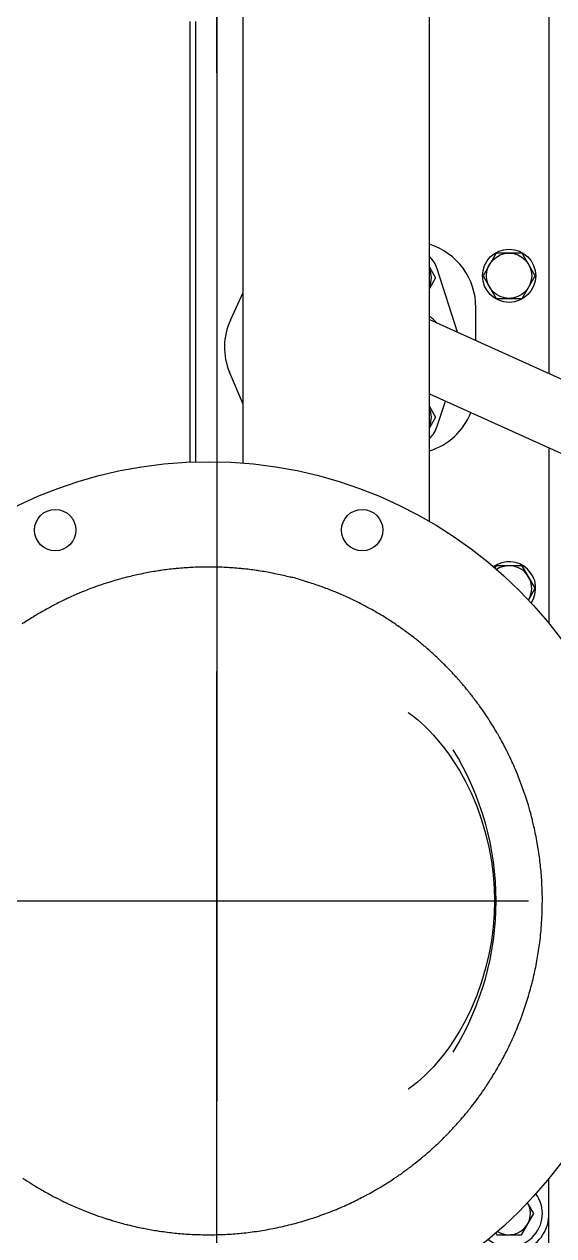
# Model space of a CAD drawing. Header units: millimetres. Extents: x 156850 to 204135, y 56350 to 74150.
# Drawn here: x 158527.6 to 158726.8, y 60667.1 to 61122.5 of the extents above; entities that cross this region are included whole.
import ezdxf

# ---------------------------------------------------------------- set-up
doc = ezdxf.new("R2010")
doc.units = ezdxf.units.MM
doc.header["$LTSCALE"] = 150
doc.linetypes.add('X-2F-PLAN$0$CENTER', pattern=[2, 1.25, -0.25, 0.25, -0.25])
doc.layers.add('-----33 Equipment', color=5, linetype='Continuous')

# ---------------------------------------------------------------- blocks, each defined once
blk = doc.blocks.new('X-2F-PLAN$0$A$C73FA2420')
at = {"color": 0, "linetype": 'X-2F-PLAN$0$CENTER', "ltscale": 2}
blk.add_line((1038.73, 1095.97), (1038.73, 580.58), dxfattribs=at)
at = {"color": 0, "linetype": 'Continuous'}
for p, q in [((1203.67, 848.28), (1369.25, 848.28)), ((1369.25, 846.28), (1203.72, 846.28)), ((1225.45, 828.28), (1237.44, 833.42)), ((1257.05, 833.12), (1267.44, 828.28)), ((1203.28, 828.28), (1393.25, 828.28)), ((1181.43, 758.28), (1393.24, 758.28)), ((1229.36, 758.28), (1196.56, 685.68)), ((1220.53, 755.96), (1216.52, 758.28)), ((1257.34, 758.28), (1219.8, 675.18)), ((1224.54, 758.28), (1220.53, 755.96)), ((1272.93, 755.96), (1268.92, 758.28)), ((1276.94, 758.28), (1272.93, 755.96)), ((1217.18, 755.3), (1226.64, 752.27)), ((1252.55, 747.69), (1276.29, 755.3)), ((1249.43, 740.78), (1261.73, 740.78)), ((1273.73, 738.09), (1265.23, 733.19)), ((1282.23, 733.19), (1273.73, 738.09)), ((913.91, 733.29), (913.23, 732.9)), ((1164.73, 733.19), (1163.88, 733.68)), ((913.23, 732.9), (913.23, 723.66)), ((1164.73, 723.37), (1164.73, 733.19)), ((1265.23, 733.19), (1265.23, 723.37)), ((1282.23, 723.37), (1282.23, 733.19)), ((913.23, 723.66), (921.23, 719.04)), ((921.23, 719.04), (925.23, 721.35)), ((1151.82, 721.01), (1156.23, 718.46)), ((1156.23, 718.46), (1164.73, 723.37)), ((1265.23, 723.37), (1273.73, 718.46)), ((1273.73, 718.46), (1282.23, 723.37)), ((803.68, 713.28), (934.51, 713.28)), ((1209.03, 713.28), (1142.95, 713.28)), ((1391.23, 713.28), (1237.01, 713.28))]:
    blk.add_line(p, q, dxfattribs=at)
at = {"color": 0, "linetype": 'X-2F-PLAN$0$CENTER', "ltscale": 6}
blk.add_line((0, 838.28), (3617.46, 838.28), dxfattribs=at)
at = {"color": 0, "linetype": 'Continuous'}
for points in [[(1038.73, 733.83), (1033.99, 733.94), (1028.92, 734.31), (1023.77, 734.96), (1018.57, 735.89), (1013.39, 737.11), (1008.25, 738.62), (1003.15, 740.45), (998.14, 742.57), (993.58, 744.82), (989.72, 746.97), (986.44, 749.02), (983.53, 751), (980.9, 752.97), (978.51, 754.91), (976.4, 756.76), (974.56, 758.5), (972.98, 760.1), (971.66, 761.52), (970.59, 762.76), (969.73, 763.81), (969.06, 764.67), (968.56, 765.35), (968.22, 765.85), (968.01, 766.16), (967.95, 766.25)], [(1109.53, 766.27), (1109.54, 766.28), (1109.46, 766.17), (1109.25, 765.85), (1108.9, 765.35), (1108.41, 764.67), (1107.74, 763.81), (1106.88, 762.76), (1105.8, 761.53), (1104.49, 760.1), (1102.91, 758.51), (1101.07, 756.77), (1098.96, 754.91), (1096.58, 752.98), (1093.94, 751.01), (1091.03, 749.02), (1087.75, 746.98), (1083.9, 744.82), (1079.34, 742.58), (1074.34, 740.45), (1069.23, 738.63), (1064.09, 737.11), (1058.91, 735.89), (1053.72, 734.96), (1048.56, 734.32), (1043.49, 733.94), (1038.73, 733.83)]]:
    blk.add_lwpolyline(points, dxfattribs=at)
for centre, radius in [((1038.73, 841.29), 165.1), ((1178.12, 899.02), 7.78), ((1178.12, 783.55), 7.78), ((1273.73, 728.28), 10), ((1273.73, 728.28), 8.5)]:
    blk.add_circle(centre, radius, dxfattribs=at)
for centre, radius, start, end in [((1246.9, 811.37), 24, 65.0022, 113.2374), ((1231.73, 765.78), 25, 197.4598, 247.8001), ((1220.53, 765.78), 11, 223.2263, 252.2212), ((1220.53, 765.78), 8.25, 245.39, 294.61), ((1246.73, 765.78), 13.9, 312.6461, 327.2863), ((1261.73, 765.78), 25, 270, 342.5402), ((1272.93, 765.78), 8.25, 245.39, 294.61), ((1272.93, 765.78), 11, 287.7788, 316.7737), ((1038.73, 841.29), 108.1, 238.3, 301.6999), ((921.23, 728.28), 15, 139.088, 270), ((921.23, 728.28), 12.5, 141.2645, 306.5944), ((1156.23, 728.28), 10, 236.269, 36.0263), ((921.23, 728.28), 8, 147.3075, 300), ((1156.23, 728.28), 8.5, 238.754, 33.7343)]:
    blk.add_arc(centre, radius, start, end, dxfattribs=at)
for points, start_tangent, end_tangent in [([(934.48, 911.17), (932.47, 908.07)], (-0.556795, -0.83065), (-0.532109, -0.846676)), ([(1143.31, 910.67), (1142.84, 911.39)], (-0.552849, 0.833282), (-0.558556, 0.829467)), ([(932.47, 908.07), (931.64, 906.73), (931.15, 905.92)], (-0.532109, -0.846676), (-0.514971, -0.857207)), ([(1146.15, 906.19), (1145.83, 906.73), (1143.31, 910.67)], (-0.517163, 0.855887), (-0.552849, 0.833282)), ([(930.93, 905.55), (928.51, 901.31), (928.12, 900.59)], (-0.512034, -0.858965), (-0.472506, -0.881328)), ([(931.15, 905.92), (930.93, 905.55)], (-0.514971, -0.857207), (-0.512034, -0.858965)), ([(1146.6, 905.45), (1146.15, 906.19)], (-0.511264, 0.859424), (-0.517163, 0.855887)), ([(1149.21, 900.84), (1148.95, 901.31), (1146.6, 905.45)], (-0.474523, 0.880243), (-0.511264, 0.859424)), ([(926.37, 897.2), (925.66, 895.74), (925.33, 895.05)], (-0.44549, -0.895287), (-0.428347, -0.903615)), ([(928.12, 900.59), (926.37, 897.2)], (-0.472506, -0.881328), (-0.44549, -0.895287)), ([(1149.62, 900.08), (1149.21, 900.84)], (-0.468447, 0.883492), (-0.474523, 0.880243)), ([(1152, 895.35), (1151.81, 895.74), (1149.62, 900.08)], (-0.430736, 0.902478), (-0.468447, 0.883492)), ([(925.16, 894.7), (923.08, 890.04), (922.83, 889.44)], (-0.425588, -0.904917), (-0.383645, -0.923481)), ([(925.33, 895.05), (925.16, 894.7)], (-0.428347, -0.903615), (-0.425588, -0.904917)), ([(1152.37, 894.56), (1152, 895.35)], (-0.424501, 0.905428), (-0.430736, 0.902478)), ([(1154.52, 889.72), (1154.38, 890.04), (1152.37, 894.56)], (-0.38591, 0.922537), (-0.424501, 0.905428)), ([(922.83, 889.44), (921.36, 885.71)], (-0.383645, -0.923481), (-0.353989, -0.935249)), ([(1154.85, 888.92), (1154.52, 889.72)], (-0.379532, 0.925179), (-0.38591, 0.922537)), ([(1156.75, 883.98), (1156.67, 884.21), (1154.85, 888.92)], (-0.340151, 0.940371), (-0.379532, 0.925179)), ([(920.61, 883.68), (919.27, 879.76)], (-0.337768, -0.941229), (-0.306528, -0.951862)), ([(921.36, 885.71), (920.8, 884.21), (920.61, 883.68)], (-0.353989, -0.935249), (-0.337768, -0.941229)), ([(1157.05, 883.16), (1156.75, 883.98)], (-0.333648, 0.942698), (-0.340151, 0.940371)), ([(919.27, 879.76), (918.81, 878.28), (918.66, 877.8)], (-0.306528, -0.951862), (-0.290922, -0.956747)), ([(1158.71, 878.13), (1158.66, 878.28), (1157.05, 883.16)], (-0.293571, 0.955937), (-0.333648, 0.942698)), ([(918.57, 877.51), (917.11, 872.26), (917.01, 871.85)], (-0.288591, -0.957452), (-0.243558, -0.969886)), ([(918.66, 877.8), (918.57, 877.51)], (-0.290922, -0.956747), (-0.288591, -0.957452)), ([(1158.96, 877.3), (1158.71, 878.13)], (-0.286962, 0.957942), (-0.293571, 0.955937)), ([(1160.37, 872.2), (1158.96, 877.3)], (-0.246281, 0.969199), (-0.286962, 0.957942)), ([(916.94, 871.59), (915.72, 866.16), (915.66, 865.85)], (-0.24141, -0.970423), (-0.195687, -0.980666)), ([(917.01, 871.85), (916.94, 871.59)], (-0.243558, -0.969886), (-0.24141, -0.970423)), ([(1160.58, 871.36), (1160.37, 872.2)], (-0.239582, 0.970876), (-0.246281, 0.969199)), ([(1161.74, 866.19), (1160.58, 871.36)], (-0.198397, 0.980122), (-0.239582, 0.970876)), ([(915.66, 865.85), (914.77, 860.9)], (-0.195687, -0.980666), (-0.156285, -0.987712)), ([(1161.91, 865.34), (1161.74, 866.19)], (-0.191634, 0.981466), (-0.198397, 0.980122)), ([(1162.82, 860.12), (1161.91, 865.34)], (-0.150026, 0.988682), (-0.191634, 0.981466)), ([(914.77, 860.9), (914.63, 859.99), (914.6, 859.76)], (-0.156285, -0.987712), (-0.147225, -0.989103)), ([(914.6, 859.76), (913.88, 854.02)], (-0.147225, -0.989103), (-0.101468, -0.994839)), ([(1162.94, 859.26), (1162.84, 859.99), (1162.82, 860.12)], (-0.143198, 0.989694), (-0.150026, 0.988682)), ([(1163.59, 853.99), (1162.94, 859.26)], (-0.101211, 0.994865), (-0.143198, 0.989694)), ([(913.82, 853.45), (913.38, 847.51)], (-0.09691, -0.995293), (-0.049572, -0.998771)), ([(913.84, 853.64), (913.82, 853.45)], (-0.098396, -0.995147), (-0.09691, -0.995293)), ([(913.88, 854.02), (913.85, 853.78), (913.84, 853.64)], (-0.101468, -0.994839), (-0.098396, -0.995147)), ([(1163.68, 853.16), (1163.61, 853.78), (1163.59, 853.99)], (-0.094598, 0.995516), (-0.101211, 0.994865)), ([(1164.07, 847.82), (1163.68, 853.16)], (-0.052074, 0.998643), (-0.094598, 0.995516)), ([(913.37, 847.33), (913.23, 841.38)], (-0.048141, -0.998841), (-0.000722, -1)), ([(913.38, 847.51), (913.37, 847.33)], (-0.049572, -0.998771), (-0.048141, -0.998841)), ([(1164.1, 847.12), (1164.08, 847.54), (1164.07, 847.82)], (-0.046471, 0.99892), (-0.052074, 0.998643)), ([(1164.24, 841.53), (1164.1, 847.12)], (-0.001917, 0.999998), (-0.046471, 0.99892)), ([(913.23, 841.38), (913.23, 841.29)], (-0.000722, -1), (0, -1)), ([(913.23, 841.29), (913.38, 835.07)], (0, -1), (0.049566, -0.998771)), ([(1164.1, 835.46), (1164.24, 841.05)], (0.046444, 0.998921), (0.00187, 0.999998)), ([(1164.24, 841.29), (1164.24, 841.53)], (0, 1), (-0.001917, 0.999998)), ([(1164.24, 841.05), (1164.24, 841.29)], (0.00187, 0.999998), (0, 1)), ([(913.38, 835.07), (913.82, 829.13)], (0.049566, -0.998771), (0.096899, -0.995294)), ([(1163.68, 829.42), (1164.07, 834.76)], (0.094557, 0.995519), (0.052035, 0.998645)), ([(1164.07, 834.76), (1164.08, 835.03), (1164.1, 835.46)], (0.052035, 0.998645), (0.046444, 0.998921)), ([(913.82, 829.13), (913.85, 828.79), (914.63, 822.58), (915.72, 816.42), (917.11, 810.32), (918.81, 804.29), (920.8, 798.36), (923.08, 792.54), (925.66, 786.83), (928.13, 781.98)], (0.096899, -0.995294), (0.472533, -0.881313)), ([(1163.59, 828.59), (1163.61, 828.79), (1163.68, 829.42)], (0.101146, 0.994872), (0.094557, 0.995519)), ([(1162.95, 823.32), (1163.59, 828.59)], (0.143158, 0.9897), (0.101146, 0.994872)), ([(1161.91, 817.24), (1162.82, 822.47)], (0.191589, 0.981475), (0.149963, 0.988692)), ([(1162.82, 822.47), (1162.84, 822.58), (1162.95, 823.32)], (0.149963, 0.988692), (0.143158, 0.9897)), ([(1160.58, 811.22), (1161.74, 816.39)], (0.239537, 0.970887), (0.198339, 0.980133)), ([(1161.74, 816.39), (1161.91, 817.24)], (0.198339, 0.980133), (0.191589, 0.981475)), ([(1160.37, 810.38), (1160.58, 811.22)], (0.246227, 0.969212), (0.239537, 0.970887)), ([(1158.96, 805.28), (1160.36, 810.32), (1160.37, 810.38)], (0.286915, 0.957956), (0.246227, 0.969212)), ([(1157.05, 799.42), (1158.66, 804.29), (1158.71, 804.45)], (0.333601, 0.942714), (0.29352, 0.955953)), ([(1158.71, 804.45), (1158.96, 805.28)], (0.29352, 0.955953), (0.286915, 0.957956)), ([(1154.85, 793.66), (1156.67, 798.36), (1156.76, 798.6)], (0.379484, 0.925198), (0.340104, 0.940388)), ([(1156.76, 798.6), (1157.05, 799.42)], (0.340104, 0.940388), (0.333601, 0.942714)), ([(1152.37, 788.02), (1154.38, 792.54), (1154.52, 792.86)], (0.424453, 0.90545), (0.385867, 0.922555)), ([(1154.52, 792.86), (1154.85, 793.66)], (0.385867, 0.922555), (0.379484, 0.925198)), ([(1152, 787.23), (1152.37, 788.02)], (0.430697, 0.902497), (0.424453, 0.90545)), ([(1149.62, 782.5), (1151.81, 786.83), (1152, 787.23)], (0.4684, 0.883517), (0.430697, 0.902497)), ([(928.13, 781.98), (928.51, 781.26), (930.93, 777.03)], (0.472533, -0.881313), (0.512003, -0.858983)), ([(1146.6, 777.13), (1148.95, 781.26), (1149.21, 781.74)], (0.511217, 0.859452), (0.474487, 0.880262)), ([(1149.21, 781.74), (1149.62, 782.5)], (0.474487, 0.880262), (0.4684, 0.883517)), ([(930.93, 777.03), (931.15, 776.65)], (0.512003, -0.858983), (0.51499, -0.857196)), ([(931.15, 776.65), (931.64, 775.84), (934.2, 771.83)], (0.51499, -0.857196), (0.553444, -0.832886)), ([(1143.32, 771.91), (1145.83, 775.84), (1146.15, 776.38)], (0.552803, 0.833312), (0.517132, 0.855906)), ([(1146.15, 776.38), (1146.6, 777.13)], (0.517132, 0.855906), (0.511217, 0.859452)), ([(934.2, 771.83), (934.46, 771.45)], (0.553444, -0.832886), (0.556489, -0.830855)), ([(934.46, 771.45), (935.04, 770.59), (935.92, 769.31)], (0.556489, -0.830855), (0.573513, -0.819196)), ([(1139.79, 766.86), (1142.43, 770.59), (1142.84, 771.19)], (0.593055, 0.805162), (0.558528, 0.829486)), ([(1142.84, 771.19), (1143.32, 771.91)], (0.558528, 0.829486), (0.552803, 0.833312)), ([(935.92, 769.31), (938.05, 766.36)], (0.573513, -0.819196), (0.597003, -0.802239)), ([(938.05, 766.36), (938.69, 765.51), (939.61, 764.31)], (0.597003, -0.802239), (0.61335, -0.789811)), ([(1136.01, 761.98), (1138.78, 765.51), (1139.27, 766.16)], (0.631878, 0.775068), (0.598575, 0.801067)), ([(1139.27, 766.16), (1139.79, 766.86)], (0.598575, 0.801067), (0.593055, 0.805162)), ([(939.61, 764.31), (941.86, 761.5)], (0.61335, -0.789811), (0.635734, -0.771909)), ([(941.86, 761.5), (942.59, 760.61), (943.54, 759.5)], (0.635734, -0.771909), (0.651652, -0.758518)), ([(1132, 757.3), (1134.88, 760.61), (1135.46, 761.32)], (0.669177, 0.743103), (0.637178, 0.770716)), ([(1135.46, 761.32), (1136.01, 761.98)], (0.637178, 0.770716), (0.631878, 0.775068)), ([(943.54, 759.5), (945.9, 756.83)], (0.651652, -0.758518), (0.672926, -0.73971)), ([(945.9, 756.83), (946.73, 755.92), (949.73, 752.8)], (0.672926, -0.73971), (0.705033, -0.709174)), ([(1127.76, 752.82), (1130.74, 755.92), (1131.42, 756.67)], (0.704862, 0.709344), (0.674244, 0.738509)), ([(1131.42, 756.67), (1132, 757.3)], (0.674244, 0.738509), (0.669177, 0.743103)), ([(949.73, 752.8), (950.11, 752.42)], (0.705033, -0.709174), (0.708081, -0.706131)), ([(950.11, 752.42), (951.1, 751.44), (954.17, 748.55)], (0.708081, -0.706131), (0.738928, -0.673784)), ([(1123.31, 748.56), (1126.37, 751.44), (1127.15, 752.22)], (0.738848, 0.673873), (0.709682, 0.704522)), ([(1127.15, 752.22), (1127.76, 752.82)], (0.709682, 0.704522), (0.704862, 0.709344)), ([(954.17, 748.55), (954.58, 748.17)], (0.738928, -0.673784), (0.741921, -0.670487)), ([(954.58, 748.17), (955.69, 747.19), (956.66, 746.34)], (0.741921, -0.670487), (0.756518, -0.653973)), ([(1118.65, 744.52), (1121.78, 747.19), (1122.68, 747.99)], (0.77105, 0.636774), (0.743408, 0.668838)), ([(1122.68, 747.99), (1123.31, 748.56)], (0.743408, 0.668838), (0.738848, 0.673873)), ([(956.66, 746.34), (959.33, 744.1)], (0.756518, -0.653973), (0.774392, -0.632706)), ([(959.33, 744.1), (960.48, 743.16), (961.44, 742.41)], (0.774392, -0.632706), (0.787863, -0.615851)), ([(961.44, 742.41), (964.2, 740.31)], (0.787863, -0.615851), (0.804571, -0.593856)), ([(1113.8, 740.71), (1116.98, 743.16), (1118, 743.98)], (0.801393, 0.598138), (0.775341, 0.631543)), ([(1118, 743.98), (1118.65, 744.52)], (0.775341, 0.631543), (0.77105, 0.636774)), ([(964.2, 740.31), (965.47, 739.39), (968.67, 737.16)], (0.804571, -0.593856), (0.829679, -0.558241)), ([(1108.99, 737.29), (1112, 739.39), (1113.12, 740.21)], (0.828632, 0.559793), (0.805404, 0.592727)), ([(1113.12, 740.21), (1113.8, 740.71)], (0.805404, 0.592727), (0.801393, 0.598138)), ([(968.67, 737.16), (969.18, 736.82)], (0.829679, -0.558241), (0.832382, -0.554203)), ([(969.18, 736.82), (970.64, 735.86), (973.86, 733.85)], (0.832382, -0.554203), (0.85604, -0.516909)), ([(973.86, 733.85), (974.4, 733.53)], (0.85604, -0.516909), (0.858606, -0.512637)), ([(974.4, 733.53), (975.98, 732.6), (976.87, 732.09)], (0.858606, -0.512637), (0.870057, -0.49295)), ([(1100.97, 732.3), (1101.49, 732.6), (1103.79, 733.96)], (0.868378, 0.495902), (0.85516, 0.518364)), ([(1103.79, 733.96), (1106.26, 735.5)], (0.85516, 0.518364), (0.842925, 0.538031)), ([(1106.26, 735.5), (1106.83, 735.86), (1108.99, 737.29)], (0.842925, 0.538031), (0.828632, 0.559793)), ([(976.87, 732.09), (979.86, 730.45)], (0.870057, -0.49295), (0.883157, -0.469078)), ([(979.86, 730.45), (981.48, 729.6), (984.69, 728.01)], (0.883157, -0.469078), (0.902538, -0.43061)), ([(1092.72, 727.99), (1095.99, 729.6), (1097.48, 730.38)], (0.902766, 0.430132), (0.883671, 0.468108)), ([(1097.48, 730.38), (1098.22, 730.77)], (0.883671, 0.468108), (0.88055, 0.473953)), ([(1098.22, 730.77), (1100.97, 732.3)], (0.88055, 0.473953), (0.868378, 0.495902)), ([(984.69, 728.01), (985.28, 727.73)], (0.902538, -0.43061), (0.904773, -0.425895)), ([(985.28, 727.73), (987.12, 726.89), (990.31, 725.5)], (0.904773, -0.425895), (0.922562, -0.385849)), ([(990.31, 725.5), (992.88, 724.46), (998.76, 722.32), (1004.74, 720.47), (1010.81, 718.93), (1016.94, 717.69), (1023.13, 716.76), (1026.87, 716.34)], (0.922562, -0.385849), (0.995524, -0.094512)), ([(1081.55, 723.31), (1084.26, 724.33)], (0.940009, 0.341149), (0.931897, 0.362722)), ([(1084.26, 724.33), (1084.59, 724.46), (1087.3, 725.56)], (0.931897, 0.362722), (0.922094, 0.386966)), ([(1087.3, 725.56), (1090.35, 726.89), (1091.97, 727.63)], (0.922094, 0.386966), (0.905578, 0.424179)), ([(1091.97, 727.63), (1092.72, 727.99)], (0.905578, 0.424179), (0.902766, 0.430132)), ([(1068.77, 719.43), (1069.55, 719.63)], (0.970931, 0.239358), (0.969384, 0.24555)), ([(1069.55, 719.63), (1072.73, 720.47), (1074.72, 721.05)], (0.969384, 0.24555), (0.958018, 0.286708)), ([(1074.72, 721.05), (1075.49, 721.29)], (0.958018, 0.286708), (0.956153, 0.292869)), ([(1075.49, 721.29), (1078.45, 722.23)], (0.956153, 0.292869), (0.948618, 0.316422)), ([(1078.45, 722.23), (1078.71, 722.32), (1081.55, 723.31)], (0.948618, 0.316422), (0.940009, 0.341149)), ([(1026.87, 716.34), (1029.35, 716.13), (1032.12, 715.96)], (0.995524, -0.094512), (0.998609, -0.05272)), ([(1032.12, 715.96), (1032.87, 715.92)], (0.998609, -0.05272), (0.998907, -0.046751)), ([(1032.87, 715.92), (1035.6, 715.82), (1035.88, 715.82)], (0.998907, -0.046751), (0.999742, -0.022727)), ([(1035.88, 715.82), (1039.2, 715.78)], (0.999742, -0.022727), (0.999993, 0.003745)), ([(1039.2, 715.78), (1041.86, 715.82), (1042.06, 715.83)], (0.999993, 0.003745), (0.999648, 0.026517)), ([(1042.06, 715.83), (1045.38, 715.96)], (0.999648, 0.026517), (0.998599, 0.052919)), ([(1045.38, 715.96), (1048.11, 716.13), (1048.23, 716.14)], (0.998599, 0.052919), (0.997131, 0.075693)), ([(1048.23, 716.14), (1051.53, 716.44)], (0.997131, 0.075693), (0.994788, 0.101966)), ([(1051.53, 716.44), (1054.38, 716.76)], (0.994788, 0.101966), (0.992197, 0.124683)), ([(1054.38, 716.76), (1057.66, 717.22)], (0.992197, 0.124683), (0.98857, 0.150765)), ([(1057.66, 717.22), (1060.49, 717.68)], (0.98857, 0.150765), (0.984857, 0.173368)), ([(1060.49, 717.68), (1063.73, 718.3)], (0.984857, 0.173368), (0.979959, 0.1992)), ([(1063.73, 718.3), (1066.66, 718.93), (1068.77, 719.43)], (0.979959, 0.1992), (0.970931, 0.239358))]:
    blk.add_spline(points, degree=3, dxfattribs=dict(at, start_tangent=start_tangent, end_tangent=end_tangent))
blk = doc.blocks.new('X-2F-PLAN$0$zw$C47F')
at = {"layer": '-----33 Equipment', "ltscale": 0.02}
blk.add_line((5339.58, 1686.3), (3861.53, 1686.3), dxfattribs=at)
at = {"layer": '-----33 Equipment'}
blk.add_blockref('X-2F-PLAN$0$A$C73FA2420', (2898.05, 848.02), dxfattribs=at)

msp = doc.modelspace()

# ---------------------------------------------------------------- block references
at = {"layer": '-----33 Equipment', "rotation": 90.00000000000001}
msp.add_blockref('X-2F-PLAN$0$zw$C47F', (160286.3, 56856.22), dxfattribs=at)

doc.saveas('drawing.dxf')
